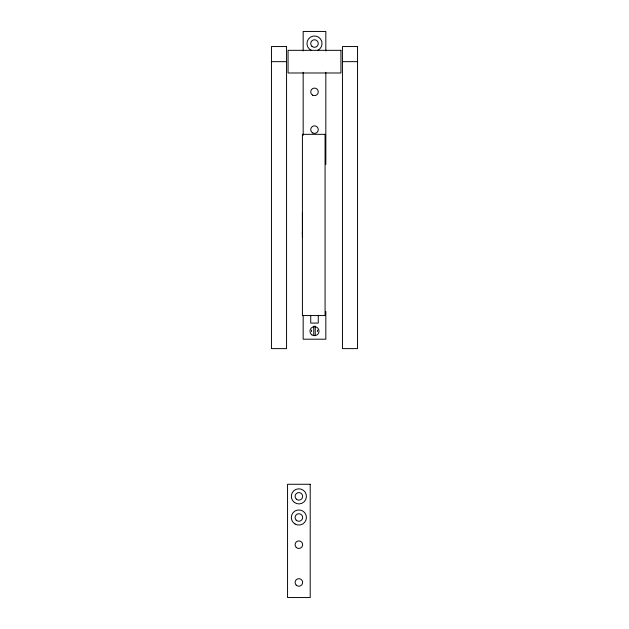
<?xml version="1.0" encoding="UTF-8"?>
<svg xmlns="http://www.w3.org/2000/svg" width="629" height="629" viewBox="0 0 629 629"><rect width="100%" height="100%" fill="white"/><g stroke="black" fill="none" stroke-linecap="round" stroke-linejoin="round"><path stroke-width="0.94" d="M302.415 234.098L302.415 232.502L302.431 234.735M302.423 217.398L302.431 215.433M302.415 225.386L302.415 237.031L302.431 236.504M302.415 224.522L302.431 212.877L302.431 213.404M271.453 61.658L286.557 61.658M342.443 61.658L357.547 61.658M325.83 50.98L325.83 31.45L303.17 31.45L303.17 50.98M325.83 72.288L325.83 164.491M325.83 311.371L325.83 339.196L303.17 339.196L303.17 315.208M318.274 315.255L318.274 323.078L310.726 323.078L310.726 315.255M317.519 330.076L317.519 331.585M311.481 330.076L311.481 331.585M303.17 72.288L303.17 135.329M311.669 50.532A7.548 7.548 0 0 1 308.469 38.982A7.548 7.548 0 0 1 320.452 38.888A7.548 7.548 0 0 1 317.448 50.485M286.557 46.554L271.453 46.554L271.453 348.615L286.557 348.615L286.557 46.554M357.547 46.554L342.443 46.554L342.443 348.615L357.547 348.615L357.547 46.554M340.934 50.328L288.066 50.328L288.066 72.988L340.934 72.988L340.934 50.328M325.075 134.331L302.415 134.331L302.415 315.569L325.075 315.569L325.075 134.331M315.255 326.302L313.745 326.302L313.745 335.359L315.255 335.359L315.255 326.302M310.207 484.275L287.555 484.275L287.555 597.55L310.207 597.55L310.207 484.275M311.748 334.785A4.529 4.529 0 0 0 318.982 331.735A4.529 4.529 0 0 0 312.723 326.994A4.529 4.529 0 0 0 311.748 334.785M312.613 95.136A3.774 3.774 0 0 0 318.274 91.865A3.774 3.774 0 0 0 312.613 88.595A3.774 3.774 0 0 0 312.613 95.136M312.613 132.892A3.774 3.774 0 0 0 318.274 129.621A3.774 3.774 0 0 0 312.613 126.35A3.774 3.774 0 0 0 312.613 132.892M311.929 46.302A3.774 3.774 0 0 0 318.18 44.376A3.774 3.774 0 0 0 313.391 39.926A3.774 3.774 0 0 0 311.929 46.302M296.212 547.356A3.774 3.774 0 0 0 302.525 545.665A3.774 3.774 0 0 0 297.902 541.042A3.774 3.774 0 0 0 296.212 547.356M296.212 585.119A3.774 3.774 0 0 0 302.525 583.421A3.774 3.774 0 0 0 297.902 578.798A3.774 3.774 0 0 0 296.212 585.119M296.306 499.127A3.774 3.774 0 0 0 302.557 497.201A3.774 3.774 0 0 0 297.769 492.751A3.774 3.774 0 0 0 296.306 499.127M296.212 520.175A3.774 3.774 0 0 0 302.525 518.477A3.774 3.774 0 0 0 297.902 513.854A3.774 3.774 0 0 0 296.212 520.175M295.103 524.043A7.548 7.548 0 0 0 306.433 517.502A7.548 7.548 0 0 0 295.103 510.96A7.548 7.548 0 0 0 295.103 524.043M294.333 502.39A7.548 7.548 0 0 0 306.378 497.28A7.548 7.548 0 0 0 295.929 489.409A7.548 7.548 0 0 0 294.333 502.39"/></g></svg>
